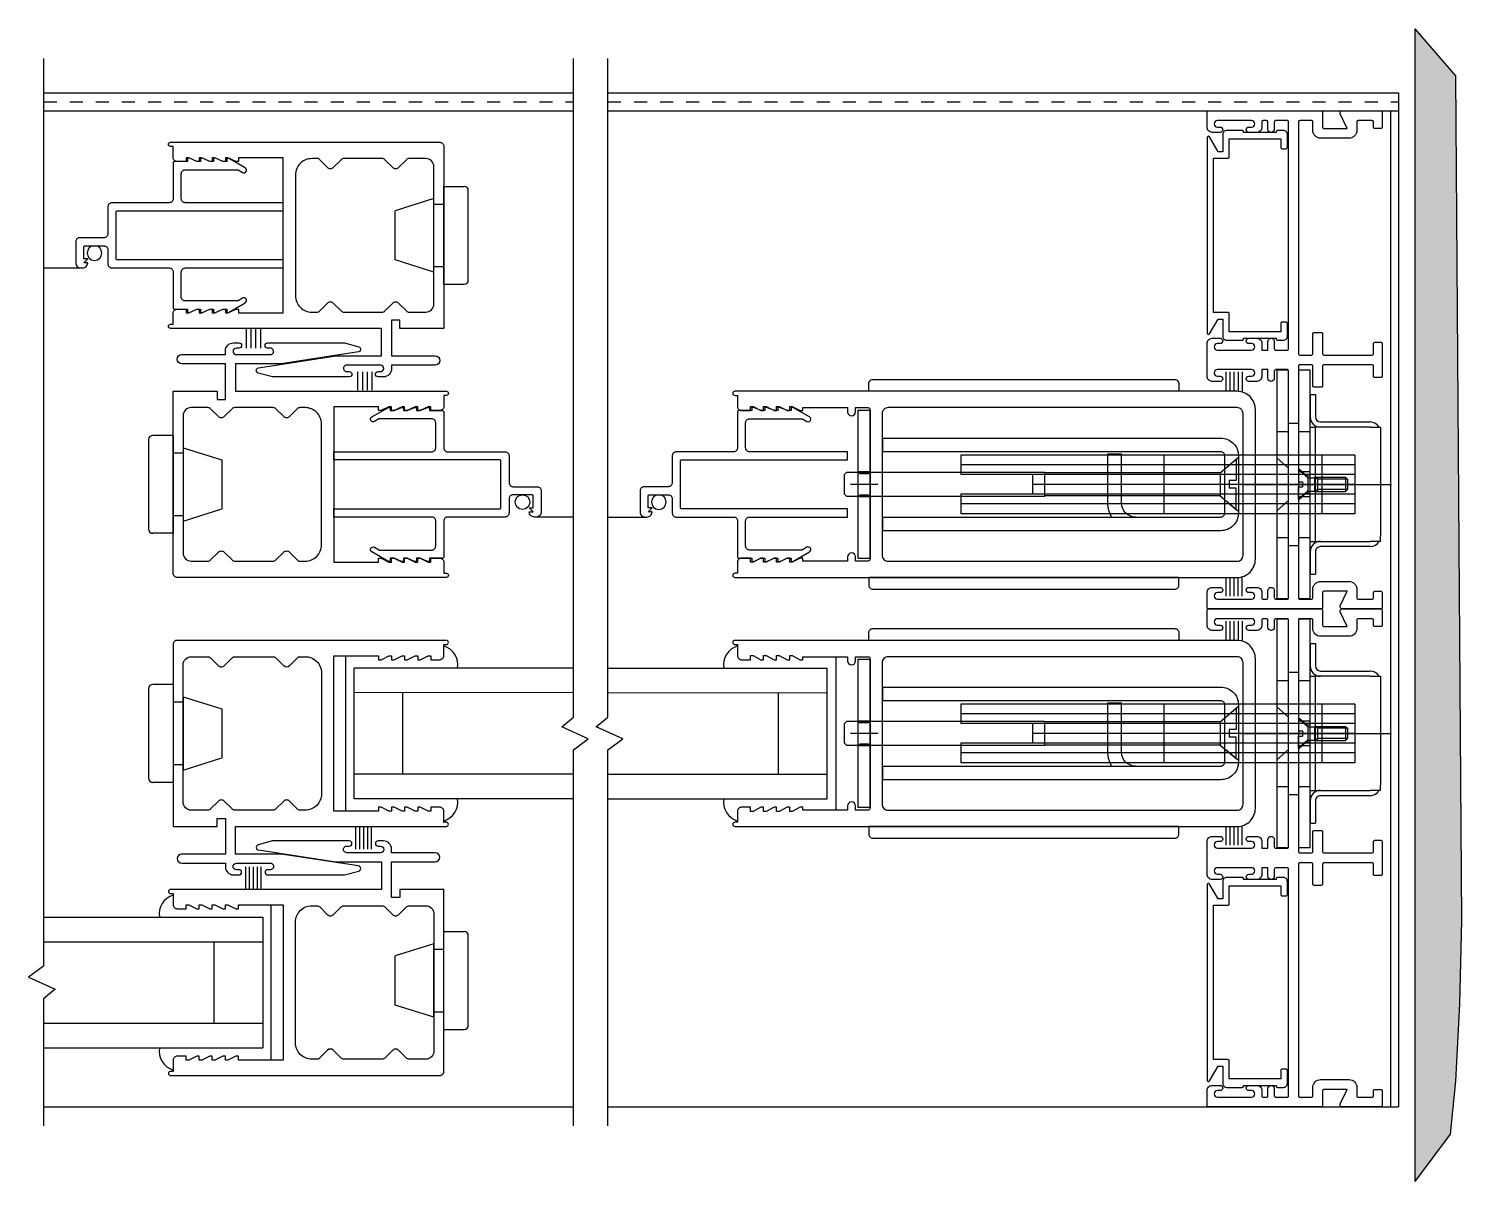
# Model space of a CAD drawing. Extents: x -91 to 134, y -79 to 25.
# Drawn here: x 2.03 to 13.01, y -5.17 to 3.66 of the extents above; entities that cross this region are included whole.
import ezdxf

# ---------------------------------------------------------------- set-up
doc = ezdxf.new("R2010")
doc.units = 0
doc.header["$LTSCALE"] = 0.25
doc.header["$MEASUREMENT"] = 0
doc.linetypes.add('HIDDEN', pattern=[0.375, 0.25, -0.125])
doc.layers.get('0').update_dxf_attribs({"linetype": 'CONTINUOUS'})
for name, color, linetype in [('FRAME', 1, 'CONTINUOUS'), ('GLASS-VINYL', 7, 'CONTINUOUS'), ('MISC', 7, 'CONTINUOUS'), ('SASH', 5, 'CONTINUOUS'), ('SEAL', 7, 'CONTINUOUS'), ('SILL-PAN', 7, 'CONTINUOUS'), ('STRIKE', 7, 'CONTINUOUS'), ('VENT', 5, 'CONTINUOUS')]:
    doc.layers.add(name, color=color, linetype=linetype)

# ---------------------------------------------------------------- blocks, each defined once
blk = doc.blocks.new('A$C1D443341')
for p, q in [((0, 0.719), (0, 0.031)), ((0.188, 0.75), (0.031, 0.75)), ((0.188, 0.75), (0.188, 0)), ((0.264, 0.615), (0.188, 0.615)), ((0.264, 0.656), (0.562, 0.563)), ((0.264, 0.656), (0.264, 0.094)), ((0.562, 0.563), (0.562, 0.187)), ((0.264, 0.135), (0.188, 0.135)), ((0.264, 0.094), (0.562, 0.187)), ((0.188, 0), (0.031, 0))]:
    blk.add_line(p, q)
for centre, start, end in [((0.031, 0.719), 90, 180), ((0.031, 0.031), 180, 270)]:
    blk.add_arc(centre, 0.031, start, end)
blk = doc.blocks.new('3766 SCREEN ADAPTER')
blk.add_line((0.25, 1.836), (0.25, 1.544))
blk.add_lwpolyline([(0.21, 1.528), (0.18, 1.498), (0.18, 1.528), (0.09, 1.528, 0.414214), (0.08, 1.518), (0.08, 1.373, 0.414214), (0.11, 1.343), (0.22, 1.343, -0.414214), (0.25, 1.313), (0.25, 0.873, 0.414214), (0.28, 0.843), (0.555, 0.843, -0.414214), (0.565, 0.833), (0.565, 0.733), (0.59, 0.733), (0.59, 0.718), (0.565, 0.663), (0.565, 0.633), (0.59, 0.633), (0.59, 0.618), (0.565, 0.563), (0.565, 0.533), (0.59, 0.533), (0.59, 0.518), (0.565, 0.463), (0.565, 0.433), (0.59, 0.433), (0.59, 0.418), (0.517, 0.291, -1), (0.482, 0.311), (0.502, 0.345, 0.131652), (0.503, 0.35), (0.503, 0.75, 0.414214), (0.472, 0.781), (0.28, 0.781, 0.414214), (0.25, 0.751), (0.25, 0), (0.188, 0), (0.188, 1.271, 0.414214), (0.178, 1.281), (-0.178, 1.281, 0.414214), (-0.188, 1.271), (-0.188, 0), (-0.25, 0), (-0.25, 0.751, 0.414214), (-0.28, 0.781), (-0.472, 0.781, 0.414214), (-0.503, 0.75), (-0.503, 0.35, 0.131652), (-0.502, 0.345), (-0.482, 0.311, -1), (-0.517, 0.291), (-0.59, 0.418), (-0.59, 0.433), (-0.565, 0.433), (-0.565, 0.463), (-0.59, 0.518), (-0.59, 0.533), (-0.565, 0.533), (-0.565, 0.563), (-0.59, 0.618), (-0.59, 0.633), (-0.565, 0.633), (-0.565, 0.663), (-0.59, 0.718), (-0.59, 0.733), (-0.565, 0.733), (-0.565, 0.833, -0.414214), (-0.555, 0.843), (-0.28, 0.843, 0.414214), (-0.25, 0.873), (-0.25, 1.313, -0.414214), (-0.22, 1.343), (-0.012, 1.343, 0.414214), (0.018, 1.373), (0.018, 1.56, -0.414214), (0.048, 1.59), (0.21, 1.59, -0.414214), (0.25, 1.55), (0.25, 1.538, -0.414214), (0.21, 1.498)], format="xyb", close=True)
blk.add_circle((0.136, 1.446), 0.0563)
blk = doc.blocks.new('3710 Jamb Filler')
blk.add_lwpolyline([(-0.12, 0.774, 0.414214), (-0.15, 0.804), (-0.27, 0.804, 0.414214), (-0.28, 0.794), (-0.28, 0.789), (-0.53, 0.789), (-0.53, 0.794, 0.414214), (-0.54, 0.804), (-0.585, 0.804, 0.414214), (-0.615, 0.774), (-0.615, 0.674, 0.414214), (-0.605, 0.664), (-0.575, 0.664, 0.414214), (-0.565, 0.674), (-0.565, 0.739), (-0.17, 0.739), (-0.17, 0.601, 0.414214), (-0.16, 0.591), (-0.05, 0.591), (-0.05, -0.591), (-0.16, -0.591, 0.414214), (-0.17, -0.601), (-0.17, -0.739), (-0.565, -0.739), (-0.565, -0.674, 0.414214), (-0.575, -0.664), (-0.605, -0.664, 0.414214), (-0.615, -0.674), (-0.615, -0.774, 0.414214), (-0.585, -0.804), (-0.54, -0.804, 0.414214), (-0.53, -0.794), (-0.53, -0.789), (-0.28, -0.789), (-0.28, -0.794, 0.414214), (-0.27, -0.804), (-0.15, -0.804, 0.414214), (-0.12, -0.774), (-0.12, -0.641), (-0.084, -0.641), (-0.019, -0.754, 0.767327), (0, -0.749), (0, 0.749, 0.767327), (-0.019, 0.754), (-0.084, 0.641), (-0.12, 0.641)], format="xyb", close=True)
blk = doc.blocks.new('StrikePlateAssy(EX_HI)')
at = {"linetype": 'Continuous'}
for p, q in [((-0.165, 0.688), (-0.205, 0.688)), ((-0.205, 0.517), (-0.205, 0.688)), ((-0.165, 0.517), (-0.165, 0.688)), ((-0.625, 0.477), (-0.245, 0.477)), ((-0.705, 0.437), (-0.625, 0.437)), ((-0.705, 0.437), (-0.705, 0.397)), ((-0.705, -0.398), (-0.705, 0.397)), ((-0.245, 0.437), (-0.625, 0.437)), ((-0.205, 0.437), (-0.245, 0.437)), ((-0.205, 0.437), (-0.205, -0.438)), ((-0.165, 0.437), (-0.205, 0.437)), ((-0.165, 0.437), (-0.165, -0.438)), ((0.09, 0.203), (0, 0.124)), ((0.09, -0.203), (0, -0.124)), ((-0.705, -0.438), (-0.705, -0.398)), ((-0.625, -0.438), (-0.705, -0.438)), ((-0.625, -0.438), (-0.245, -0.438)), ((-0.245, -0.438), (-0.205, -0.438)), ((-0.165, -0.438), (-0.205, -0.438)), ((-0.245, -0.478), (-0.625, -0.478)), ((-0.205, -0.688), (-0.205, -0.518)), ((-0.165, -0.688), (-0.165, -0.518)), ((-0.165, -0.688), (-0.205, -0.688))]:
    blk.add_line(p, q, dxfattribs=at)
for p, q in [((0, 0.469), (-0.075, 0.469)), ((-0.075, 0.406), (-0.165, 0.406)), ((0.09, 0.406), (0, 0.406)), ((-0.147, 0.051), (-0.075, 0.113)), ((-0.138, 0.065), (-0.075, 0.12)), ((-0.075, 0.113), (-0.075, 0.02)), ((-0.436, 0.054), (-0.45, 0.04)), ((-0.45, 0.04), (-0.222, 0.04)), ((-0.45, -0.04), (-0.45, 0.04)), ((-0.197, 0.054), (-0.436, 0.054)), ((-0.436, -0.054), (-0.436, 0.054)), ((0.013, 0), (-0.23, 0)), ((-0.222, 0.04), (-0.197, 0.054)), ((-0.222, -0.054), (-0.222, 0.054)), ((-0.197, -0.054), (-0.197, 0.054)), ((-0.147, 0.051), (-0.197, 0.051)), ((-0.165, 0.095), (-0.165, -0.095)), ((-0.165, 0.095), (-0.075, 0.095)), ((-0.138, 0.065), (-0.165, 0.065)), ((-0.147, -0.051), (-0.147, 0.051)), ((-0.075, 0.02), (-0.105, 0.02)), ((-0.105, -0.019), (-0.105, 0.02)), ((0.173, 0), (-0.07, 0)), ((-0.044, 0), (-0.788, 0)), ((-0.45, -0.04), (-0.222, -0.04)), ((-0.436, -0.054), (-0.45, -0.04)), ((-0.197, -0.054), (-0.436, -0.054)), ((-0.222, -0.04), (-0.197, -0.054)), ((-0.147, -0.051), (-0.197, -0.051)), ((-0.138, -0.065), (-0.165, -0.065)), ((-0.165, -0.095), (-0.075, -0.095)), ((-0.147, -0.051), (-0.075, -0.112)), ((-0.138, -0.065), (-0.075, -0.12)), ((-0.075, -0.019), (-0.105, -0.019)), ((-0.075, -0.112), (-0.075, -0.019)), ((-0.075, -0.406), (-0.165, -0.406)), ((0.09, -0.406), (0, -0.406)), ((0, -0.469), (-0.075, -0.469))]:
    blk.add_line(p, q)
for points in [[(-0.165, -0.875), (-0.075, -0.875), (-0.075, 0.875), (-0.165, 0.875)], [(0, -0.875), (0.09, -0.875), (0.09, 0.875), (0, 0.875)]]:
    blk.add_lwpolyline(points, close=True)
for centre, radius, start, end in [((-0.625, 0.397), 0.08, 90, 150), ((-0.245, 0.517), 0.08, 270, 0), ((-0.245, 0.517), 0.04, 270, 0), ((-0.625, -0.398), 0.08, 210, 270), ((-0.245, -0.518), 0.08, 0, 90), ((-0.245, -0.518), 0.04, 0, 90)]:
    blk.add_arc(centre, radius, start, end, dxfattribs=at)
blk = doc.blocks.new('3767 LEADSILE')
for points in [[(3.769, -0.597), (3.749, -0.597), (3.689, -0.565), (3.669, -0.565), (3.669, -0.597), (3.649, -0.597), (3.589, -0.565), (3.569, -0.565), (3.569, -0.597), (3.549, -0.597), (3.489, -0.565), (3.469, -0.565), (3.469, -0.588), (3.126, -0.588), (3.126, -0.556, 1), (3.064, -0.556), (3.064, -0.588), (2.969, -0.588, -0.414214), (2.954, -0.573), (2.954, 0.573, -0.414214), (2.969, 0.588), (3.064, 0.588), (3.064, 0.556, 1), (3.126, 0.556), (3.126, 0.588), (3.469, 0.588), (3.469, 0.565), (3.489, 0.565), (3.549, 0.597), (3.569, 0.597), (3.569, 0.565), (3.589, 0.565), (3.649, 0.597), (3.669, 0.597), (3.669, 0.565), (3.689, 0.565), (3.749, 0.597), (3.769, 0.597), (3.769, 0.565), (3.789, 0.565), (3.849, 0.597), (3.869, 0.597), (3.869, 0.565), (3.938, 0.565, 0.414214), (3.969, 0.596), (3.969, 0.681), (3.989, 0.681, 1), (3.989, 0.713), (0.14, 0.713, 0.414214), (0, 0.573), (0, -0.573, 0.414214), (0.14, -0.713), (3.989, -0.713, 1), (3.989, -0.681), (3.969, -0.681), (3.969, -0.596, 0.414214), (3.938, -0.565), (3.869, -0.565), (3.869, -0.597), (3.849, -0.597), (3.789, -0.565), (3.769, -0.565)], [(2.814, -0.588, 0.414214), (2.86, -0.542), (2.86, 0.542, 0.414214), (2.814, 0.588), (0.14, 0.588, 0.414214), (0.094, 0.542), (0.094, -0.542, 0.414214), (0.14, -0.588)]]:
    blk.add_lwpolyline(points, format="xyb", close=True)
blk = doc.blocks.new('ARCHETYPE LATCH')
for p, q in [((-0.631, 0.225), (2.389, 0.225)), ((-0.631, 0.225), (-0.631, -0.225)), ((-0.381, -0.225), (-0.381, 0.225)), ((0.831, -0.225), (0.831, 0.225)), ((1.262, 0.235), (1.157, 0.235)), ((1.157, -0.145), (1.157, 0.235)), ((1.262, -0.145), (1.262, 0.235)), ((2.389, 0.225), (2.389, 0.075)), ((-0.631, 0.15), (2.389, 0.15)), ((0.28, 0.193), (0.28, 0.03)), ((0.401, 0.089), (0.28, 0.193)), ((-0.631, 0.075), (2.389, 0.075)), ((-0.631, 0), (1.837, 0)), ((0.28, 0.03), (0.333, 0.03)), ((0.333, 0.03), (0.333, -0.03)), ((0.401, 0.089), (1.749, 0.089)), ((0.401, 0.089), (0.401, -0.089)), ((1.837, -0.075), (1.837, 0.075)), ((-0.631, -0.075), (2.389, -0.075)), ((0.28, -0.192), (0.28, -0.03)), ((0.28, -0.03), (0.333, -0.03)), ((0.401, -0.089), (0.28, -0.192)), ((0.401, -0.089), (1.749, -0.089)), ((2.389, -0.075), (2.389, -0.225)), ((-0.631, -0.15), (2.389, -0.15))]:
    blk.add_line(p, q)
at = {"ltscale": 0.5}
for p, q in [((0.262, 0.206), (0.355, 0.125)), ((3.085, 0.095), (3.175, 0.095)), ((3.085, 0.095), (3.1, 0.08)), ((3.1, 0.08), (3.16, 0.08)), ((3.175, 0.095), (3.16, 0.08)), ((3.1, -0.08), (3.085, -0.095)), ((3.085, -0.095), (3.175, -0.095)), ((3.16, -0.08), (3.1, -0.08)), ((3.16, -0.08), (3.175, -0.095)), ((0.355, -0.125), (0.262, -0.205))]:
    blk.add_line(p, q, dxfattribs=at)
at = {"ltscale": 0.3}
for p, q in [((0.239, 0), (-0.021, 0)), ((0.401, 0), (1.036, 0)), ((3.025, 0), (3.235, 0))]:
    blk.add_line(p, q, dxfattribs=at)
for points in [[(3.064, 0.803), (0.749, 0.803, 0.414214), (0.719, 0.773), (0.719, 0.713), (3.094, 0.713), (3.094, 0.773, 0.414214)], [(3.064, -0.803), (0.749, -0.803, -0.414214), (0.719, -0.773), (0.719, -0.713), (3.094, -0.713), (3.094, -0.773, -0.414214)]]:
    blk.add_lwpolyline(points, format="xyb", close=True)
for points in [[(3.085, -0.568), (3.175, -0.568), (3.175, 0.568), (3.085, 0.568)], [(3.262, 0.093), (1.749, 0.093), (1.749, -0.093), (3.262, -0.093), (3.28, -0.075), (3.28, 0.075)]]:
    blk.add_lwpolyline(points, close=True)
blk.add_lwpolyline([(0.397, -0.355), (2.987, -0.355), (2.987, -0.25), (0.397, -0.25, -0.414214), (0.367, -0.22), (0.367, 0.22, -0.414214), (0.397, 0.25), (2.987, 0.25), (2.987, 0.355), (0.397, 0.355, 0.414214), (0.262, 0.22), (0.262, -0.22, 0.414214), (0.397, -0.355), (1.052, -0.355)], format="xyb")
blk.add_lwpolyline([(-0.631, -0.225), (2.389, -0.225)])
for radius, start in [(0.105, 270), (0.21, 330)]:
    blk.add_arc((1.052, -0.145), radius, start, 360)
blk = doc.blocks.new('*U65')
at = {"xscale": -1}
blk.add_blockref('ARCHETYPE LATCH', (-0.123, 0), dxfattribs=at)
at = {"rotation": 180}
blk.add_blockref('3767 LEADSILE', (-0.255, 0), dxfattribs=at)

msp = doc.modelspace()

# ---------------------------------------------------------------- hatches: boundary and pattern name
at = {"layer": 'MISC'}
h = msp.add_hatch(dxfattribs=at)
h.set_pattern_fill('AR-SAND', color=256, scale=0.06, style=0)
h.set_pattern_definition([(37.5, (1.53229, -5e-13), (-0.0037796, 0.1156094), [0, -0.0912, 0, -0.102, 0, -0.0975]), (7.5, (1.53229, -5e-13), (0.1061866, 0.1693288), [0, -0.0492, 0, -0.0822, 0, -0.0315]), (327.5, (1.45849, -5e-13), (0.1868485, 0.00033954), [0, -0.03, 0, -0.108, 0, -0.141]), (317.5, (1.45849, -5e-13), (0.1803676, 0.0526605), [0, -0.015, 0, -0.0708, 0, -0.081])])
h.paths.add_polyline_path([(13.015, -3.171), (12.971, 3.299), (12.659, 3.661), (12.659, -5.17), (12.928, -4.808), (12.971, -4.402), (13, -3.809)])

# ---------------------------------------------------------------- linework, layer by layer
for p, q in [((3.701, 1.358), (3.701, 1.214)), ((3.737, 1.358), (3.737, 1.214)), ((3.774, 1.358), (3.774, 1.214)), ((3.81, 1.358), (3.81, 1.214)), ((4.555, 1.031), (4.555, 0.893)), ((4.592, 1.031), (4.592, 0.893)), ((4.628, 1.031), (4.628, 0.893)), ((4.664, 1.031), (4.664, 0.893))]:
    msp.add_line(p, q)
at = {"color": 7}
for points in [[(6.209, -4.745), (6.209, -1.863), (6.323, -1.779), (6.12, -1.687), (6.209, -1.613), (6.209, 3.434)], [(6.474, -4.745), (6.474, -1.863), (6.588, -1.779), (6.384, -1.687), (6.474, -1.613), (6.474, 3.434)]]:
    msp.add_lwpolyline(points, dxfattribs=at)
at = {"color": 5}
for centre, start, end in [((4.011, -1.197), 224.9998, 314.9995), ((4.347, -4.187), 44.9998, 134.9995)]:
    msp.add_arc(centre, 0.031, start, end, dxfattribs=at)
at = {"layer": 'FRAME'}
for points in [[(11.876, 1.171), (11.876, 1.324, -0.414214), (11.886, 1.334), (11.941, 1.334, -0.414214), (11.951, 1.324), (11.951, 1.171, 0.414214), (11.961, 1.161), (12.289, 1.161), (12.331, 1.161, 0.414214), (12.341, 1.171), (12.341, 1.249, -0.414214), (12.351, 1.259), (12.399, 1.259, -0.414214), (12.409, 1.249), (12.409, 1.161), (12.409, 1.069), (12.409, 0.999, -0.414214), (12.399, 0.989), (12.351, 0.989, -0.414214), (12.341, 0.999), (12.341, 1.076, 0.414214), (12.331, 1.086), (12.276, 1.086), (11.961, 1.086, 0.414214), (11.951, 1.076), (11.951, 0.924, -0.414214), (11.941, 0.914), (11.886, 0.914, -0.414214), (11.876, 0.924), (11.876, 1.076, 0.414214), (11.866, 1.086), (11.776, 1.086, 0.414214), (11.766, 1.076), (11.766, 0.17), (11.766, -0.699, 0.414214), (11.776, -0.709), (11.866, -0.709, 0.414214), (11.876, -0.699), (11.876, -0.634, -0.414214), (11.936, -0.574), (12.154, -0.574, -0.414214), (12.214, -0.634), (12.214, -0.699, 0.414214), (12.224, -0.709), (12.331, -0.709, 0.414214), (12.341, -0.699), (12.341, -0.659, -0.414214), (12.351, -0.649), (12.399, -0.649, -0.414214), (12.409, -0.659), (12.409, -0.774, -0.414214), (12.399, -0.784), (12.102, -0.784, -0.546624), (12.087, -0.761), (12.139, -0.649), (11.961, -0.649, 0.414214), (11.951, -0.659), (11.951, -0.774, -0.414214), (11.941, -0.784), (11.076, -0.784, -0.414214), (11.066, -0.774), (11.066, -0.659, -0.414214), (11.106, -0.619), (11.166, -0.619, -0.414214), (11.186, -0.639), (11.186, -0.639, -0.414214), (11.166, -0.659), (11.145, -0.659, 0.414214), (11.121, -0.684), (11.121, -0.685, 0.414214), (11.145, -0.709), (11.406, -0.709, 0.414214), (11.431, -0.685), (11.431, -0.684, 0.414214), (11.406, -0.659), (11.386, -0.659, -0.414214), (11.366, -0.639), (11.366, -0.639, -0.414214), (11.385, -0.619), (11.446, -0.619, -0.414214), (11.486, -0.659), (11.486, -0.699, 0.414214), (11.496, -0.709), (11.521, -0.709, 0.414214), (11.531, -0.699), (11.531, -0.644, -0.414214), (11.556, -0.619), (11.556, -0.619, -0.414214), (11.581, -0.644), (11.581, -0.699, 0.414214), (11.591, -0.709), (11.681, -0.709, 0.414214), (11.691, -0.699), (11.691, 0.17), (11.691, 1.039, 0.414214), (11.681, 1.049), (11.591, 1.049, 0.414214), (11.581, 1.039), (11.581, 0.983, -0.414214), (11.556, 0.959), (11.556, 0.959, -0.414214), (11.531, 0.984), (11.531, 1.049), (11.486, 1.049), (11.486, 0.999, -0.414214), (11.446, 0.959), (11.385, 0.959, -0.414214), (11.366, 0.978), (11.366, 0.979, -0.414214), (11.386, 0.999), (11.406, 0.999, 0.414214), (11.431, 1.023), (11.431, 1.024, 0.414214), (11.406, 1.049), (11.145, 1.049, 0.414214), (11.121, 1.024), (11.121, 1.023, 0.414214), (11.145, 0.999), (11.166, 0.999, -0.414214), (11.186, 0.979, -0.414214), (11.166, 0.959), (11.106, 0.959, -0.414214), (11.066, 0.999), (11.066, 1.069), (11.066, 1.161), (11.066, 1.249, -0.414214), (11.106, 1.289), (11.166, 1.289, -0.414214), (11.186, 1.269), (11.186, 1.269, -0.414214), (11.166, 1.249), (11.145, 1.249, 0.414214), (11.121, 1.224), (11.121, 1.223, 0.414214), (11.145, 1.199), (11.406, 1.199, 0.414214), (11.431, 1.223), (11.431, 1.224, 0.414214), (11.406, 1.249), (11.386, 1.249, -0.414214), (11.366, 1.269), (11.366, 1.269, -0.414214), (11.385, 1.289), (11.446, 1.289, -0.414214), (11.486, 1.249), (11.486, 1.199), (11.531, 1.199), (11.531, 1.264, -0.414214), (11.556, 1.289), (11.556, 1.289, -0.414214), (11.581, 1.264), (11.581, 1.209, 0.414214), (11.591, 1.199), (11.681, 1.199, 0.414214), (11.691, 1.209), (11.691, 2.078), (11.691, 2.947, 0.414214), (11.681, 2.957), (11.591, 2.957, 0.414214), (11.581, 2.947), (11.581, 2.891, -0.414214), (11.556, 2.867), (11.556, 2.867, -0.414214), (11.531, 2.892), (11.531, 2.947, 0.414214), (11.521, 2.957), (11.496, 2.957, 0.414214), (11.486, 2.947), (11.486, 2.907, -0.414214), (11.446, 2.867), (11.385, 2.867, -0.414214), (11.366, 2.886), (11.366, 2.887, -0.414214), (11.386, 2.907), (11.406, 2.907, 0.414214), (11.431, 2.931), (11.431, 2.932, 0.414214), (11.406, 2.957), (11.145, 2.957, 0.414214), (11.121, 2.932), (11.121, 2.931, 0.414214), (11.145, 2.907), (11.166, 2.907, -0.414214), (11.186, 2.887, -0.414214), (11.166, 2.867), (11.106, 2.867, -0.414214), (11.066, 2.907), (11.066, 3.022, -0.414214), (11.076, 3.032), (11.941, 3.032, -0.414214), (11.951, 3.022), (11.951, 2.907, 0.414214), (11.961, 2.897), (12.139, 2.897), (12.087, 3.009, -0.546624), (12.102, 3.032), (12.399, 3.032, -0.414214), (12.409, 3.022), (12.409, 2.907, -0.414214), (12.399, 2.897), (12.351, 2.897, -0.414214), (12.341, 2.907), (12.341, 2.947, 0.414214), (12.331, 2.957), (12.224, 2.957, 0.414214), (12.214, 2.947), (12.214, 2.882, -0.414214), (12.154, 2.822), (11.936, 2.822, -0.414214), (11.876, 2.882), (11.876, 2.947, 0.414214), (11.866, 2.957), (11.776, 2.957, 0.414214), (11.766, 2.947), (11.766, 2.078), (11.766, 1.171, 0.414214), (11.776, 1.161), (11.866, 1.161, 0.414214)], [(11.876, -2.644), (11.876, -2.492, -0.414214), (11.886, -2.482), (11.941, -2.482, -0.414214), (11.951, -2.492), (11.951, -2.644, 0.414214), (11.961, -2.654), (12.289, -2.654), (12.331, -2.654, 0.414214), (12.341, -2.644), (12.341, -2.567, -0.414214), (12.351, -2.557), (12.399, -2.557, -0.414214), (12.409, -2.567), (12.409, -2.655), (12.409, -2.747), (12.409, -2.817, -0.414214), (12.399, -2.827), (12.351, -2.827, -0.414214), (12.341, -2.817), (12.341, -2.739, 0.414214), (12.331, -2.729), (12.276, -2.729), (11.961, -2.729, 0.414214), (11.951, -2.739), (11.951, -2.892, -0.414214), (11.941, -2.902), (11.886, -2.902, -0.414214), (11.876, -2.892), (11.876, -2.739, 0.414214), (11.866, -2.729), (11.776, -2.729, 0.414214), (11.766, -2.739), (11.766, -3.646), (11.766, -4.515, 0.414214), (11.776, -4.525), (11.866, -4.525, 0.414214), (11.876, -4.515), (11.876, -4.45, -0.414214), (11.936, -4.39), (12.154, -4.39, -0.414214), (12.214, -4.45), (12.214, -4.515, 0.414214), (12.224, -4.525), (12.331, -4.525, 0.414214), (12.341, -4.515), (12.341, -4.475, -0.414214), (12.351, -4.465), (12.399, -4.465, -0.414214), (12.409, -4.475), (12.409, -4.59, -0.414214), (12.399, -4.6), (12.102, -4.6, -0.546624), (12.087, -4.577), (12.139, -4.465), (11.961, -4.465, 0.414214), (11.951, -4.475), (11.951, -4.59, -0.414214), (11.941, -4.6), (11.076, -4.6, -0.414214), (11.066, -4.59), (11.066, -4.475, -0.414214), (11.106, -4.435), (11.166, -4.435, -0.414214), (11.186, -4.455), (11.186, -4.455, -0.414214), (11.166, -4.475), (11.145, -4.475, 0.414214), (11.121, -4.499), (11.121, -4.5, 0.414214), (11.145, -4.525), (11.406, -4.525, 0.414214), (11.431, -4.5), (11.431, -4.499, 0.414214), (11.406, -4.475), (11.386, -4.475, -0.414214), (11.366, -4.455), (11.366, -4.454, -0.414214), (11.385, -4.435), (11.446, -4.435, -0.414214), (11.486, -4.475), (11.486, -4.515, 0.414214), (11.496, -4.525), (11.521, -4.525, 0.414214), (11.531, -4.515), (11.531, -4.46, -0.414214), (11.556, -4.435), (11.556, -4.435, -0.414214), (11.581, -4.459), (11.581, -4.515, 0.414214), (11.591, -4.525), (11.681, -4.525, 0.414214), (11.691, -4.515), (11.691, -3.646), (11.691, -2.777, 0.414214), (11.681, -2.767), (11.591, -2.767, 0.414214), (11.581, -2.777), (11.581, -2.832, -0.414214), (11.556, -2.857), (11.556, -2.857, -0.414214), (11.531, -2.832), (11.531, -2.767), (11.486, -2.767), (11.486, -2.817, -0.414214), (11.446, -2.857), (11.385, -2.857, -0.414214), (11.366, -2.837), (11.366, -2.837, -0.414214), (11.386, -2.817), (11.406, -2.817, 0.414214), (11.431, -2.792), (11.431, -2.791, 0.414214), (11.406, -2.767), (11.145, -2.767, 0.414214), (11.121, -2.791), (11.121, -2.792, 0.414214), (11.145, -2.817), (11.166, -2.817, -0.414214), (11.186, -2.837, -0.414214), (11.166, -2.857), (11.106, -2.857, -0.414214), (11.066, -2.817), (11.066, -2.747), (11.066, -2.655), (11.066, -2.567, -0.414214), (11.106, -2.527), (11.166, -2.527, -0.414214), (11.186, -2.547), (11.186, -2.547, -0.414214), (11.166, -2.567), (11.145, -2.567, 0.414214), (11.121, -2.591), (11.121, -2.592, 0.414214), (11.145, -2.617), (11.406, -2.617, 0.414214), (11.431, -2.592), (11.431, -2.591, 0.414214), (11.406, -2.567), (11.386, -2.567, -0.414214), (11.366, -2.547), (11.366, -2.546, -0.414214), (11.385, -2.527), (11.446, -2.527, -0.414214), (11.486, -2.567), (11.486, -2.617), (11.531, -2.617), (11.531, -2.552, -0.414214), (11.556, -2.527), (11.556, -2.527, -0.414214), (11.581, -2.551), (11.581, -2.607, 0.414214), (11.591, -2.617), (11.681, -2.617, 0.414214), (11.691, -2.607), (11.691, -1.738), (11.691, -0.869, 0.414214), (11.681, -0.859), (11.591, -0.859, 0.414214), (11.581, -0.869), (11.581, -0.924, -0.414214), (11.556, -0.949), (11.556, -0.949, -0.414214), (11.531, -0.924), (11.531, -0.869, 0.414214), (11.521, -0.859), (11.496, -0.859, 0.414214), (11.486, -0.869), (11.486, -0.909, -0.414214), (11.446, -0.949), (11.385, -0.949, -0.414214), (11.366, -0.929), (11.366, -0.929, -0.414214), (11.386, -0.909), (11.406, -0.909, 0.414214), (11.431, -0.884), (11.431, -0.883, 0.414214), (11.406, -0.859), (11.145, -0.859, 0.414214), (11.121, -0.883), (11.121, -0.884, 0.414214), (11.145, -0.909), (11.166, -0.909, -0.414214), (11.186, -0.929, -0.414214), (11.166, -0.949), (11.106, -0.949, -0.414214), (11.066, -0.909), (11.066, -0.794, -0.414214), (11.076, -0.784), (11.941, -0.784, -0.414214), (11.951, -0.794), (11.951, -0.909, 0.414214), (11.961, -0.919), (12.139, -0.919), (12.087, -0.807, -0.546624), (12.102, -0.784), (12.399, -0.784, -0.414214), (12.409, -0.794), (12.409, -0.909, -0.414214), (12.399, -0.919), (12.351, -0.919, -0.414214), (12.341, -0.909), (12.341, -0.869, 0.414214), (12.331, -0.859), (12.224, -0.859, 0.414214), (12.214, -0.869), (12.214, -0.934, -0.414214), (12.154, -0.994), (11.936, -0.994, -0.414214), (11.876, -0.934), (11.876, -0.869, 0.414214), (11.866, -0.859), (11.776, -0.859, 0.414214), (11.766, -0.869), (11.766, -1.738), (11.766, -2.644, 0.414214), (11.776, -2.654), (11.866, -2.654, 0.414214)]]:
    msp.add_lwpolyline(points, format="xyb", close=True, dxfattribs=at)
at = {"layer": 'GLASS-VINYL'}
for p, q in [((4.463, -1.143), (4.463, -2.333)), ((6.209, -1.238), (4.528, -1.238)), ((4.528, -2.238), (4.528, -1.238)), ((6.209, -1.425), (4.528, -1.426)), ((4.903, -2.051), (4.903, -1.426)), ((6.209, -2.05), (4.528, -2.051)), ((6.209, -2.238), (4.528, -2.238)), ((3.894, -4.241), (3.894, -3.051)), ((2.149, -3.146), (3.829, -3.146)), ((3.829, -3.146), (3.829, -4.146)), ((2.149, -3.334), (3.829, -3.334)), ((3.454, -3.334), (3.454, -3.959)), ((2.149, -3.959), (3.829, -3.959)), ((2.149, -4.146), (3.829, -4.146))]:
    msp.add_line(p, q, dxfattribs=at)
at = {"layer": 'GLASS-VINYL', "color": 7}
for p, q in [((8.22, -1.15), (8.22, -2.326)), ((6.474, -1.238), (8.155, -1.238)), ((8.155, -2.238), (8.155, -1.238)), ((6.474, -1.425), (8.155, -1.426)), ((7.78, -2.051), (7.78, -1.426)), ((6.474, -2.05), (8.155, -2.051)), ((6.474, -2.238), (8.155, -2.238))]:
    msp.add_line(p, q, dxfattribs=at)
at = {"layer": 'GLASS-VINYL'}
msp.add_lwpolyline([(2.149, 3.434), (2.149, -3.521), (2.034, -3.605), (2.238, -3.697), (2.149, -3.771), (2.148, -4.745)], dxfattribs=at)
for centre, start, end in [((5.17, -1.214), 350.7597, 72.6458), ((5.17, -2.263), 287.3542, 9.2403), ((3.187, -3.122), 107.3542, 189.2403), ((3.187, -4.171), 170.7597, 252.6458)]:
    msp.add_arc(centre, 0.153, start, end, dxfattribs=at)
at = {"layer": 'GLASS-VINYL', "color": 7}
for centre, start, end in [((7.513, -1.214), 107.3542, 189.2403), ((7.513, -2.263), 170.7597, 252.6458)]:
    msp.add_arc(centre, 0.153, start, end, dxfattribs=at)
at = {"layer": 'MISC'}
msp.add_line((12.659, 3.661), (12.659, -5.17), dxfattribs=at)
msp.add_lwpolyline([(12.659, 3.661), (12.971, 3.299), (13.015, -3.171), (13, -3.809), (12.971, -4.402), (12.928, -4.808), (12.659, -5.17)], dxfattribs=at)
at = {"layer": 'SASH'}
for points in [[(3.142, 1.396), (3.142, 1.482, -0.414214), (3.173, 1.513), (3.242, 1.513), (3.242, 1.483), (3.262, 1.483), (3.322, 1.513), (3.342, 1.513), (3.342, 1.483), (3.362, 1.483), (3.422, 1.513), (3.442, 1.513), (3.442, 1.483), (3.462, 1.483), (3.522, 1.513), (3.542, 1.513), (3.542, 1.483), (3.562, 1.483), (3.622, 1.513), (3.642, 1.513), (3.642, 1.483), (3.985, 1.483), (3.985, 2.673), (3.642, 2.673), (3.642, 2.643), (3.622, 2.643), (3.562, 2.673), (3.542, 2.673), (3.542, 2.643), (3.522, 2.643), (3.462, 2.673), (3.442, 2.673), (3.442, 2.643), (3.422, 2.643), (3.362, 2.673), (3.342, 2.673), (3.342, 2.643), (3.322, 2.643), (3.262, 2.673), (3.242, 2.673), (3.242, 2.643), (3.173, 2.643, -0.414214), (3.142, 2.674), (3.142, 2.759), (3.122, 2.759, -0.999996), (3.122, 2.791), (5.185, 2.791, -0.414214), (5.216, 2.76), (5.216, 1.365), (4.878, 1.365), (4.878, 1.427), (4.816, 1.427), (4.816, 1.154), (5.15, 1.154, -1), (5.15, 1.084), (4.816, 1.084), (4.816, 1.056, -0.414214), (4.754, 0.994), (4.712, 0.994, -1), (4.712, 1.034), (4.732, 1.034, 0.999996), (4.732, 1.084), (4.472, 1.084, 1.000003), (4.472, 1.034), (4.492, 1.034, -0.999994), (4.492, 0.994), (3.904, 0.994), (3.794, 1.023, -0.811415), (3.796, 1.063), (4.388, 1.154), (4.738, 1.154), (4.738, 1.365), (3.122, 1.365, -0.999996), (3.122, 1.397), (3.142, 1.397)], [(5.216, 0.852), (5.216, 0.766, -0.414214), (5.185, 0.735), (5.116, 0.735), (5.116, 0.765), (5.096, 0.765), (5.036, 0.735), (5.016, 0.735), (5.016, 0.765), (4.996, 0.765), (4.936, 0.735), (4.916, 0.735), (4.916, 0.765), (4.896, 0.765), (4.836, 0.735), (4.816, 0.735), (4.816, 0.765), (4.796, 0.765), (4.736, 0.735), (4.716, 0.735), (4.716, 0.765), (4.373, 0.765), (4.373, -0.425), (4.716, -0.425), (4.716, -0.395), (4.736, -0.395), (4.796, -0.425), (4.816, -0.425), (4.816, -0.395), (4.836, -0.395), (4.896, -0.425), (4.916, -0.425), (4.916, -0.395), (4.936, -0.395), (4.996, -0.425), (5.016, -0.425), (5.016, -0.395), (5.036, -0.395), (5.096, -0.425), (5.116, -0.425), (5.116, -0.395), (5.185, -0.395, -0.414214), (5.216, -0.426), (5.216, -0.511), (5.236, -0.511, -0.999996), (5.236, -0.543), (3.173, -0.543, -0.414214), (3.142, -0.512), (3.142, 0.883), (3.48, 0.883), (3.48, 0.821), (3.542, 0.821), (3.542, 1.094), (3.208, 1.094, -1), (3.208, 1.164), (3.542, 1.164), (3.542, 1.192, -0.414214), (3.604, 1.254), (3.646, 1.254, -1), (3.646, 1.214), (3.626, 1.214, 0.999996), (3.626, 1.164), (3.886, 1.164, 1.000003), (3.886, 1.214), (3.866, 1.214, -0.999994), (3.866, 1.254), (4.454, 1.254), (4.564, 1.224, -0.811415), (4.562, 1.185), (3.97, 1.094), (3.62, 1.094), (3.62, 0.883), (5.236, 0.883, -0.999996), (5.236, 0.851), (5.216, 0.851)], [(5.216, -2.42), (5.216, -2.334, 0.414214), (5.185, -2.303), (5.116, -2.303), (5.116, -2.333), (5.096, -2.333), (5.036, -2.303), (5.016, -2.303), (5.016, -2.333), (4.996, -2.333), (4.936, -2.303), (4.916, -2.303), (4.916, -2.333), (4.896, -2.333), (4.836, -2.303), (4.816, -2.303), (4.816, -2.333), (4.796, -2.333), (4.736, -2.303), (4.716, -2.303), (4.716, -2.333), (4.373, -2.333), (4.373, -1.143), (4.716, -1.143), (4.716, -1.173), (4.736, -1.173), (4.796, -1.143), (4.816, -1.143), (4.816, -1.173), (4.836, -1.173), (4.896, -1.143), (4.916, -1.143), (4.916, -1.173), (4.936, -1.173), (4.996, -1.143), (5.016, -1.143), (5.016, -1.173), (5.036, -1.173), (5.096, -1.143), (5.116, -1.143), (5.116, -1.173), (5.185, -1.173, 0.414214), (5.216, -1.142), (5.216, -1.057), (5.236, -1.057, 0.999996), (5.236, -1.025), (3.173, -1.025, 0.414214), (3.142, -1.056), (3.142, -2.451), (3.48, -2.451), (3.48, -2.389), (3.542, -2.389), (3.542, -2.662), (3.208, -2.662, 1), (3.208, -2.732), (3.542, -2.732), (3.542, -2.76, 0.414214), (3.604, -2.822), (3.646, -2.822, 1), (3.646, -2.782), (3.626, -2.782, -0.999996), (3.626, -2.732), (3.886, -2.732, -1.000003), (3.886, -2.782), (3.866, -2.782, 0.999994), (3.866, -2.822), (4.454, -2.822), (4.564, -2.793, 0.811415), (4.562, -2.753), (3.97, -2.662), (3.62, -2.662), (3.62, -2.451), (5.236, -2.451, 0.999996), (5.236, -2.419), (5.216, -2.419)], [(4.033, -1.219), (4.102, -1.15), (4.154, -1.15, -0.414214), (4.279, -1.275), (4.279, -2.201, -0.414214), (4.154, -2.326), (4.115, -2.326, -0.198912), (4.093, -2.317), (4.033, -2.257, 0.414214), (3.989, -2.257), (3.929, -2.317, -0.198912), (3.907, -2.326), (3.615, -2.326, -0.198912), (3.593, -2.317), (3.533, -2.257, 0.414214), (3.489, -2.257), (3.429, -2.317, -0.198912), (3.407, -2.326), (3.28, -2.326, -0.414214), (3.218, -2.264), (3.218, -1.212, -0.414214), (3.28, -1.15), (3.407, -1.15, -0.198912), (3.429, -1.159), (3.489, -1.219, 0.414214), (3.533, -1.219), (3.593, -1.159, -0.198912), (3.615, -1.15), (3.907, -1.15, -0.198912), (3.929, -1.159), (3.989, -1.219)], [(4.033, -1.219), (4.102, -1.15), (4.154, -1.15, -0.414214), (4.279, -1.275), (4.279, -2.201, -0.414214), (4.154, -2.326), (4.115, -2.326, -0.198912), (4.093, -2.317), (4.033, -2.257, 0.414214), (3.989, -2.257), (3.929, -2.317, -0.198912), (3.907, -2.326), (3.615, -2.326, -0.198912), (3.593, -2.317), (3.533, -2.257, 0.414214), (3.489, -2.257), (3.429, -2.317, -0.198912), (3.407, -2.326), (3.28, -2.326, -0.414214), (3.218, -2.264), (3.218, -1.212, -0.414214), (3.28, -1.15), (3.407, -1.15, -0.198912), (3.429, -1.159), (3.489, -1.219, 0.414214), (3.533, -1.219), (3.593, -1.159, -0.198912), (3.615, -1.15), (3.907, -1.15, -0.198912), (3.929, -1.159), (3.989, -1.219)], [(3.142, -2.964), (3.142, -3.05, 0.414214), (3.173, -3.081), (3.242, -3.081), (3.242, -3.051), (3.262, -3.051), (3.322, -3.081), (3.342, -3.081), (3.342, -3.051), (3.362, -3.051), (3.422, -3.081), (3.442, -3.081), (3.442, -3.051), (3.462, -3.051), (3.522, -3.081), (3.542, -3.081), (3.542, -3.051), (3.562, -3.051), (3.622, -3.081), (3.642, -3.081), (3.642, -3.051), (3.985, -3.051), (3.985, -4.241), (3.642, -4.241), (3.642, -4.211), (3.622, -4.211), (3.562, -4.241), (3.542, -4.241), (3.542, -4.211), (3.522, -4.211), (3.462, -4.241), (3.442, -4.241), (3.442, -4.211), (3.422, -4.211), (3.362, -4.241), (3.342, -4.241), (3.342, -4.211), (3.322, -4.211), (3.262, -4.241), (3.242, -4.241), (3.242, -4.211), (3.173, -4.211, 0.414214), (3.142, -4.242), (3.142, -4.327), (3.122, -4.327, 0.999996), (3.122, -4.359), (5.185, -4.359, 0.414214), (5.216, -4.328), (5.216, -2.933), (4.878, -2.933), (4.878, -2.995), (4.816, -2.995), (4.816, -2.722), (5.15, -2.722, 1), (5.15, -2.652), (4.816, -2.652), (4.816, -2.624, 0.414214), (4.754, -2.562), (4.712, -2.562, 1), (4.712, -2.602), (4.732, -2.602, -0.999996), (4.732, -2.652), (4.472, -2.652, -1.000003), (4.472, -2.602), (4.492, -2.602, 0.999994), (4.492, -2.562), (3.904, -2.562), (3.794, -2.592, 0.811415), (3.796, -2.631), (4.388, -2.722), (4.738, -2.722), (4.738, -2.933), (3.122, -2.933, 0.999996), (3.122, -2.965), (3.142, -2.965)], [(4.325, -4.165), (4.256, -4.234), (4.204, -4.234, -0.414214), (4.079, -4.109), (4.079, -3.183, -0.414214), (4.204, -3.058), (4.243, -3.058, -0.198912), (4.265, -3.067), (4.325, -3.127, 0.414214), (4.369, -3.127), (4.429, -3.067, -0.198912), (4.451, -3.058), (4.743, -3.058, -0.198912), (4.765, -3.067), (4.825, -3.127, 0.414214), (4.869, -3.127), (4.929, -3.067, -0.198912), (4.951, -3.058), (5.078, -3.058, -0.414214), (5.14, -3.12), (5.14, -4.172, -0.414214), (5.078, -4.234), (4.951, -4.234, -0.198912), (4.929, -4.225), (4.869, -4.165, 0.414214), (4.825, -4.165), (4.765, -4.225, -0.198912), (4.743, -4.234), (4.451, -4.234, -0.198912), (4.429, -4.225), (4.369, -4.165)]]:
    msp.add_lwpolyline(points, format="xyb", dxfattribs=at)
for points in [[(5.14, 1.552), (5.14, 2.604, 0.414214), (5.078, 2.666), (4.951, 2.666, 0.198912), (4.929, 2.657), (4.869, 2.597, -0.414214), (4.825, 2.597), (4.765, 2.657, 0.198912), (4.743, 2.666), (4.451, 2.666, 0.198912), (4.429, 2.657), (4.369, 2.597, -0.414214), (4.325, 2.597), (4.256, 2.666), (4.204, 2.666, 0.414214), (4.079, 2.541), (4.079, 1.615, 0.414214), (4.204, 1.49), (4.243, 1.49, 0.198912), (4.265, 1.499), (4.325, 1.559, -0.414214), (4.369, 1.559), (4.429, 1.499, 0.198912), (4.451, 1.49), (4.743, 1.49, 0.198912), (4.765, 1.499), (4.825, 1.559, -0.414214), (4.869, 1.559), (4.929, 1.499, 0.198912), (4.951, 1.49), (5.078, 1.49, 0.414214)], [(3.218, 0.696), (3.218, -0.356, 0.414214), (3.28, -0.418), (3.407, -0.418, 0.198912), (3.429, -0.409), (3.489, -0.349, -0.414214), (3.533, -0.349), (3.593, -0.409, 0.198912), (3.615, -0.418), (3.907, -0.418, 0.198912), (3.929, -0.409), (3.989, -0.349, -0.414214), (4.033, -0.349), (4.102, -0.418), (4.154, -0.418, 0.414214), (4.279, -0.293), (4.279, 0.633, 0.414214), (4.154, 0.758), (4.115, 0.758, 0.198912), (4.093, 0.749), (4.033, 0.689, -0.414214), (3.989, 0.689), (3.929, 0.749, 0.198912), (3.907, 0.758), (3.615, 0.758, 0.198912), (3.593, 0.749), (3.533, 0.689, -0.414214), (3.489, 0.689), (3.429, 0.749, 0.198912), (3.407, 0.758), (3.28, 0.758, 0.414214)]]:
    msp.add_lwpolyline(points, format="xyb", close=True, dxfattribs=at)
at = {"layer": 'SEAL', "color": 7}
for p, q in [((11.21, 1.031), (11.21, 0.883)), ((11.241, 1.031), (11.241, 0.883)), ((11.272, 1.031), (11.272, 0.883)), ((11.303, 1.031), (11.303, 0.883)), ((11.334, 1.031), (11.334, 0.883)), ((11.211, -0.687), (11.211, -0.543)), ((11.242, -0.687), (11.242, -0.543)), ((11.273, -0.687), (11.273, -0.543)), ((11.304, -0.687), (11.304, -0.543)), ((11.335, -0.687), (11.335, -0.543)), ((11.21, -0.877), (11.21, -1.025)), ((11.241, -0.877), (11.241, -1.025)), ((11.272, -0.877), (11.272, -1.025)), ((11.303, -0.877), (11.303, -1.025)), ((11.334, -0.877), (11.334, -1.025)), ((11.211, -2.595), (11.211, -2.451)), ((11.242, -2.595), (11.242, -2.451)), ((11.273, -2.595), (11.273, -2.451)), ((11.304, -2.595), (11.304, -2.451)), ((11.335, -2.595), (11.335, -2.451))]:
    msp.add_line(p, q, dxfattribs=at)
at = {"layer": 'SEAL'}
for p, q in [((4.543, -2.625), (4.543, -2.451)), ((4.573, -2.625), (4.573, -2.451)), ((4.603, -2.625), (4.603, -2.451)), ((4.633, -2.625), (4.633, -2.451)), ((4.663, -2.625), (4.663, -2.451)), ((3.695, -2.759), (3.695, -2.933)), ((3.725, -2.759), (3.725, -2.933)), ((3.755, -2.759), (3.755, -2.933)), ((3.785, -2.759), (3.785, -2.933)), ((3.815, -2.759), (3.815, -2.933))]:
    msp.add_line(p, q, dxfattribs=at)
at = {"layer": 'SILL-PAN'}
for p, q in [((2.149, 3.171), (6.209, 3.171)), ((6.474, 3.171), (12.534, 3.171)), ((12.534, 3.171), (12.534, -4.6)), ((2.149, 3.032), (6.209, 3.032)), ((6.474, 3.032), (12.534, 3.032)), ((12.472, 3.032), (12.472, -4.6)), ((2.149, -4.6), (6.209, -4.6)), ((6.474, -4.6), (12.534, -4.6))]:
    msp.add_line(p, q, dxfattribs=at)
at = {"layer": 'SILL-PAN', "linetype": 'HIDDEN'}
for p, q in [((2.149, 3.101), (6.209, 3.102)), ((6.474, 3.102), (12.534, 3.101))]:
    msp.add_line(p, q, dxfattribs=at)

# ---------------------------------------------------------------- block references
at = {"layer": 'FRAME', "rotation": 180}
for p in [(11.066, 2.078), (11.066, -3.646)]:
    msp.add_blockref('3710 Jamb Filler', p, dxfattribs=at)
at = {"layer": 'MISC', "rotation": 180}
for p in [(5.404, 2.453), (5.404, -3.256)]:
    msp.add_blockref('A$C1D443341', p, dxfattribs=at)
at = {"layer": 'MISC'}
for p in [(2.954, -0.205), (2.954, -2.113)]:
    msp.add_blockref('A$C1D443341', p, dxfattribs=at)
at = {"layer": 'SASH', "xscale": -1, "rotation": 90}
for p in [(3.985, 2.078), (8.31, 0.17)]:
    msp.add_blockref('3766 SCREEN ADAPTER', p, dxfattribs=at)
at = {"layer": 'SASH', "rotation": 270}
msp.add_blockref('3766 SCREEN ADAPTER', (4.373, 0.17), dxfattribs=at)
at = {"layer": 'STRIKE', "rotation": 180}
for p in [(11.691, 0.17), (11.691, -1.738)]:
    msp.add_blockref('StrikePlateAssy(EX_HI)', p, dxfattribs=at)
at = {"layer": 'VENT'}
for p in [(11.691, 0.17), (11.691, -1.738)]:
    msp.add_blockref('*U65', p, dxfattribs=at)

doc.saveas('drawing.dxf')
